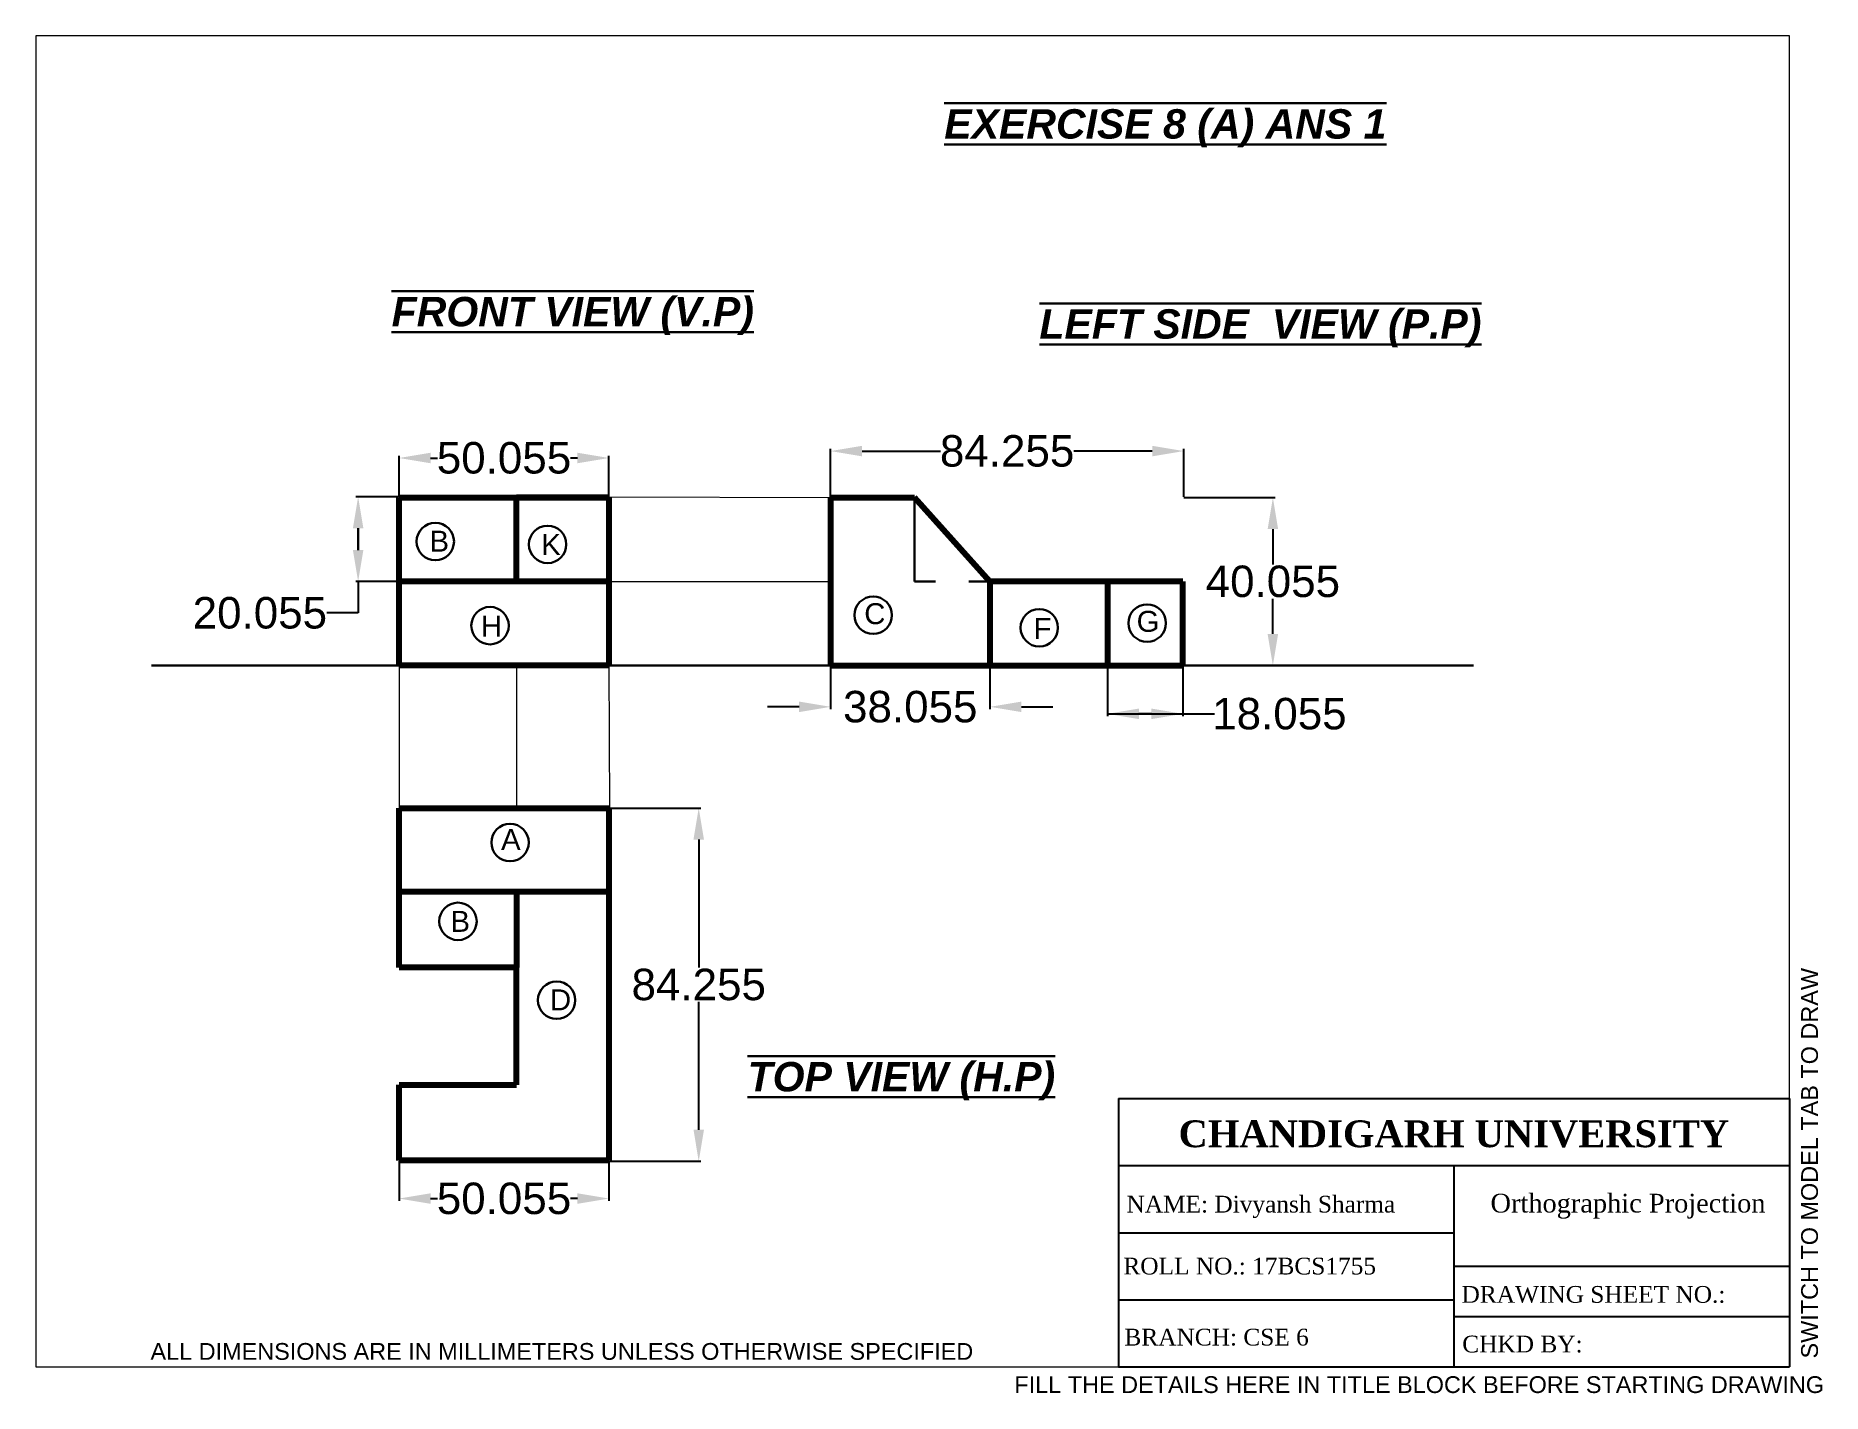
# Paper-space layout 'Layout1' of a CAD drawing. Header units: millimetres. Extents: x 0 to 266, y -4 to 198.
# The model-space entities are those that its viewports show. They can reach past a viewport. Long polylines and large blocks are cut down to what shows.
import ezdxf

# ---------------------------------------------------------------- set-up
doc = ezdxf.new("R2010")
doc.units = ezdxf.units.MM
doc.linetypes.add('ACAD_ISO08W100', pattern=[36, 24, -3, 6, -3])
doc.linetypes.add('HIDDENX2', pattern=[19.05, 12.7, -6.35])
doc.layers.add('Comments', color=10, linetype='Continuous', lineweight=13, plot=False)
doc.layers.add('thick continuous', color=7, linetype='Continuous', lineweight=30)
doc.styles.get("Standard").update_dxf_attribs({"font": 'arial.ttf'})
doc.dimstyles.get("Standard").update_dxf_attribs({"dimscale": 3, "dimtxt": 2.5, "dimasz": 2.5, "dimexe": 0.18, "dimexo": 0.0625, "dimgap": 0.09, "dimtad": 0, "dimtih": 1, "dimtoh": 1, "dimdec": 1, "dimzin": 0, "dimdsep": 46, "dimtxsty": 'Standard', "dimcen": 0.09, "dimadec": 0, "dimazin": 0, "dimtfac": 1, "dimtdec": 1, "dimtofl": 0, "dimtmove": 0, "dimatfit": 3, "dimfxl": 1, "dimtolj": 1, "dimtzin": 0, "dimarcsym": 0})

# ---------------------------------------------------------------- blocks, each defined once
blk = doc.blocks.new('*D0')
at = {"layer": 'Defpoints', "color": 0}
for p in [(177.98, 198.33), (177.98, 158.33), (199.43, 158.33)]:
    blk.add_point(p, dxfattribs=at)
at = {"layer": 'thick continuous', "color": 0, "lineweight": -2}
for p, q in [((178.17, 198.33), (199.97, 198.33)), ((199.43, 190.83), (199.43, 182.43)), ((199.43, 165.83), (199.43, 174.23)), ((178.17, 158.33), (199.97, 158.33))]:
    blk.add_line(p, q, dxfattribs=at)
at = {"layer": 'thick continuous', "color": 0}
for points in [[(200.68, 190.83), (198.18, 190.83), (199.43, 198.33)], [(198.18, 165.83), (200.68, 165.83), (199.43, 158.33)]]:
    blk.add_solid(points, dxfattribs=at)
at = {"layer": 'thick continuous', "color": 0, "lineweight": 20, "insert": (199.43, 178.33), "char_height": 7.5, "attachment_point": 5}
blk.add_mtext('\\A1;40.055', dxfattribs=at)
blk = doc.blocks.new('*D1')
at = {"layer": 'Defpoints', "color": 0}
for p in [(178.17, 209.43), (93.98, 198.33), (178.17, 198.33)]:
    blk.add_point(p, dxfattribs=at)
at = {"layer": 'thick continuous', "color": 0, "lineweight": -2}
for p, q in [((93.98, 198.52), (93.98, 209.97)), ((101.48, 209.43), (120.2, 209.43)), ((170.67, 209.43), (151.94, 209.43)), ((178.17, 198.52), (178.17, 209.97))]:
    blk.add_line(p, q, dxfattribs=at)
at = {"layer": 'thick continuous', "color": 0}
for points in [[(101.48, 210.68), (101.48, 208.18), (93.98, 209.43)], [(170.67, 208.18), (170.67, 210.68), (178.17, 209.43)]]:
    blk.add_solid(points, dxfattribs=at)
at = {"layer": 'thick continuous', "color": 0, "lineweight": 20, "insert": (136.07, 209.43), "char_height": 7.5, "attachment_point": 5}
blk.add_mtext('\\A1;84.255', dxfattribs=at)
blk = doc.blocks.new('*D2')
at = {"layer": 'Defpoints', "color": 0}
for p in [(41.12, 207.78), (-8.88, 198.33), (41.12, 198.33)]:
    blk.add_point(p, dxfattribs=at)
at = {"layer": 'thick continuous', "color": 0, "lineweight": -2}
for p, q in [((-8.88, 198.52), (-8.88, 208.32)), ((-1.38, 207.78), (0.26, 207.78)), ((33.62, 207.78), (31.99, 207.78)), ((41.12, 198.52), (41.12, 208.32))]:
    blk.add_line(p, q, dxfattribs=at)
at = {"layer": 'thick continuous', "color": 0}
for points in [[(-1.38, 209.03), (-1.38, 206.53), (-8.88, 207.78)], [(33.62, 206.53), (33.62, 209.03), (41.12, 207.78)]]:
    blk.add_solid(points, dxfattribs=at)
at = {"layer": 'thick continuous', "color": 0, "lineweight": 18, "insert": (16.12, 207.78), "char_height": 7.5, "attachment_point": 5}
blk.add_mtext('\\A1;50.055', dxfattribs=at)
blk = doc.blocks.new('*D3')
at = {"layer": 'Defpoints', "color": 0}
for p in [(-8.88, 40.33), (41.12, 40.33), (41.12, 31.24)]:
    blk.add_point(p, dxfattribs=at)
at = {"layer": 'thick continuous', "color": 0, "lineweight": -2}
for p, q in [((-8.88, 40.14), (-8.88, 30.7)), ((41.12, 40.14), (41.12, 30.7)), ((-1.38, 31.24), (0.26, 31.24)), ((33.62, 31.24), (31.99, 31.24))]:
    blk.add_line(p, q, dxfattribs=at)
at = {"layer": 'thick continuous', "color": 0}
for points in [[(-1.38, 32.49), (-1.38, 29.99), (-8.88, 31.24)], [(33.62, 29.99), (33.62, 32.49), (41.12, 31.24)]]:
    blk.add_solid(points, dxfattribs=at)
at = {"layer": 'thick continuous', "color": 0, "lineweight": 20, "insert": (16.12, 31.24), "char_height": 7.5, "attachment_point": 5}
blk.add_mtext('\\A1;50.055', dxfattribs=at)
blk = doc.blocks.new('*D4')
at = {"layer": 'Defpoints', "color": 0}
for p in [(-8.88, 198.52), (-18.65, 178.33), (-8.88, 178.33)]:
    blk.add_point(p, dxfattribs=at)
at = {"layer": 'thick continuous', "color": 0, "lineweight": -2}
for p, q in [((-9.06, 198.52), (-19.19, 198.52)), ((-18.65, 191.02), (-18.65, 185.83)), ((-18.65, 185.83), (-18.65, 191.02)), ((-9.06, 178.33), (-19.19, 178.33)), ((-18.65, 178.33), (-18.65, 170.83)), ((-18.65, 170.83), (-26.15, 170.83))]:
    blk.add_line(p, q, dxfattribs=at)
at = {"layer": 'thick continuous', "color": 0}
for points in [[(-17.4, 191.02), (-19.9, 191.02), (-18.65, 198.52)], [(-19.9, 185.83), (-17.4, 185.83), (-18.65, 178.33)]]:
    blk.add_solid(points, dxfattribs=at)
at = {"layer": 'thick continuous', "color": 0, "lineweight": 20, "insert": (-42.08, 170.83), "char_height": 7.5, "attachment_point": 5}
blk.add_mtext('\\A1;20.055', dxfattribs=at)
blk = doc.blocks.new('*D7')
at = {"layer": 'Defpoints', "color": 0}
for p in [(93.98, 158.33), (131.98, 158.33), (131.98, 148.46)]:
    blk.add_point(p, dxfattribs=at)
at = {"layer": 'thick continuous', "color": 0, "lineweight": -2}
for p, q in [((93.98, 158.14), (93.98, 147.92)), ((131.98, 158.14), (131.98, 147.92)), ((86.48, 148.46), (78.98, 148.46)), ((139.48, 148.46), (146.98, 148.46))]:
    blk.add_line(p, q, dxfattribs=at)
at = {"layer": 'thick continuous', "color": 0}
for points in [[(86.48, 147.21), (86.48, 149.71), (93.98, 148.46)], [(139.48, 149.71), (139.48, 147.21), (131.98, 148.46)]]:
    blk.add_solid(points, dxfattribs=at)
at = {"layer": 'thick continuous', "color": 0, "lineweight": 20, "insert": (112.98, 148.46), "char_height": 7.5, "attachment_point": 5}
blk.add_mtext('\\A1;38.055', dxfattribs=at)
blk = doc.blocks.new('*D8')
at = {"layer": 'Defpoints', "color": 0}
for p in [(159.98, 158.33), (177.98, 158.33), (177.98, 146.79)]:
    blk.add_point(p, dxfattribs=at)
at = {"layer": 'thick continuous', "color": 0, "lineweight": -2}
for p, q in [((159.98, 158.14), (159.98, 146.25)), ((177.98, 158.14), (177.98, 146.25)), ((159.98, 146.79), (185.48, 146.79)), ((167.48, 146.79), (170.48, 146.79)), ((170.48, 146.79), (167.48, 146.79))]:
    blk.add_line(p, q, dxfattribs=at)
at = {"layer": 'thick continuous', "color": 0}
for points in [[(167.48, 148.04), (167.48, 145.54), (159.98, 146.79)], [(170.48, 145.54), (170.48, 148.04), (177.98, 146.79)]]:
    blk.add_solid(points, dxfattribs=at)
at = {"layer": 'thick continuous', "color": 0, "lineweight": 20, "insert": (200.99, 146.79), "char_height": 7.5, "attachment_point": 5}
blk.add_mtext('\\A1;18.055', dxfattribs=at)
blk = doc.blocks.new('*D9')
at = {"layer": 'Defpoints', "color": 0}
for p in [(41.12, 124.33), (41.12, 40.14), (62.55, 40.14)]:
    blk.add_point(p, dxfattribs=at)
at = {"layer": 'thick continuous', "color": 0, "lineweight": -2}
for p, q in [((41.31, 124.33), (63.09, 124.33)), ((62.55, 116.83), (62.55, 86.33)), ((62.55, 47.64), (62.55, 78.13)), ((41.31, 40.14), (63.09, 40.14))]:
    blk.add_line(p, q, dxfattribs=at)
at = {"layer": 'thick continuous', "color": 0}
for points in [[(63.8, 116.83), (61.3, 116.83), (62.55, 124.33)], [(61.3, 47.64), (63.8, 47.64), (62.55, 40.14)]]:
    blk.add_solid(points, dxfattribs=at)
at = {"layer": 'thick continuous', "color": 0, "lineweight": 20, "insert": (62.55, 82.23), "char_height": 7.5, "attachment_point": 5}
blk.add_mtext('\\A1;84.255', dxfattribs=at)

msp = doc.modelspace()

# ---------------------------------------------------------------- linework, layer by layer
at = {"layer": 'thick continuous', "lineweight": 106}
for p, q in [((-8.88, 158.33), (-8.88, 198.33)), ((-8.88, 198.33), (41.12, 198.33)), ((19.12, 178.33), (19.12, 198.33)), ((41.12, 198.33), (41.12, 178.33)), ((93.98, 198.33), (93.98, 158.33)), ((93.98, 198.33), (113.98, 198.33)), ((131.98, 178.33), (113.98, 198.33)), ((41.12, 178.33), (-8.88, 178.33)), ((159.98, 178.33), (131.98, 178.33)), ((131.98, 178.33), (131.98, 158.33)), ((177.98, 178.33), (159.98, 178.33)), ((159.98, 178.33), (159.98, 158.33)), ((177.98, 158.33), (177.98, 178.33)), ((41.12, 158.33), (-8.88, 158.33)), ((93.98, 158.33), (177.98, 158.33)), ((-8.88, 124.33), (41.12, 124.33)), ((-8.88, 86.33), (-8.88, 124.33)), ((41.12, 124.33), (41.12, 40.33)), ((41.12, 124.33), (41.12, 104.33)), ((41.12, 104.33), (-8.88, 104.33)), ((19.12, 104.33), (19.12, 86.33)), ((19.12, 86.33), (-8.88, 86.33)), ((19.12, 58.33), (19.12, 86.33)), ((-8.88, 40.33), (-8.88, 58.33)), ((-8.88, 40.33), (-8.88, 58.33)), ((-8.88, 40.33), (-8.88, 58.33)), ((-8.88, 58.33), (19.12, 58.33)), ((41.12, 40.33), (-8.88, 40.33))]:
    msp.add_line(p, q, dxfattribs=at)
at = {"layer": 'thick continuous', "lineweight": 90}
for q in [(19.12, 198.33), (41.12, 158.33)]:
    msp.add_line((41.12, 198.33), q, dxfattribs=at)
at = {"layer": 'thick continuous'}
for p, q in [((19.12, 198.33), (19.12, 178.33)), ((113.98, 198.33), (93.98, 198.33)), ((247.27, 158.33), (-67.9, 158.33))]:
    msp.add_line(p, q, dxfattribs=at)
at = {"layer": 'thick continuous', "lineweight": 18}
for p, q in [((41.12, 198.52), (93.98, 198.33)), ((41.12, 178.33), (93.98, 178.33)), ((-8.88, 158.33), (-8.88, 124.33)), ((19.12, 158.33), (19.12, 124.33)), ((41.12, 158.33), (41.31, 124.33))]:
    msp.add_line(p, q, dxfattribs=at)
at = {"layer": 'thick continuous', "linetype": 'HIDDENX2', "lineweight": 30}
msp.add_line((113.98, 198.33), (113.98, 178.33), dxfattribs=at)
at = {"layer": 'thick continuous', "lineweight": 30}
for p, q in [((113.98, 178.33), (118.98, 178.33)), ((131.98, 178.33), (126.98, 178.33))]:
    msp.add_line(p, q, dxfattribs=at)
at = {"layer": 'thick continuous', "lineweight": 20}
for p, q in [((177.98, 178.33), (131.98, 178.33)), ((19.12, 58.33), (19.12, 104.33))]:
    msp.add_line(p, q, dxfattribs=at)
at = {"layer": 'thick continuous'}
for centre in [(-0.25, 187.86), (26.52, 187.18), (104.14, 170.31), (12.79, 167.82), (143.74, 167.31), (169.46, 168.42), (17.57, 116.11), (5.15, 97.32), (28.67, 78.52)]:
    msp.add_circle(centre, 4.46, dxfattribs=at)

# ---------------------------------------------------------------- texts
at = {"layer": 'thick continuous', "attachment_point": 1}
for s, width, heights, insert, char_height in [('{\\fArial|b1|i1|c0|p34;\\L\\OEXERCISE 8 (A) ANS 1 }', 112.0909, [0], (121.09, 290.93), 7), ('{\\fArial|b1|i1|c0|p34;\\L\\OFRONT VIEW (V.P)}', 89.8928, [0], (-10.66, 246.18), 7), ('{\\fArial|b1|i1|c0|p34;\\L\\OLEFT SIDE  VIEW (P.P)}', 104.9028, [0], (143.77, 243.24), 7), ('B', 13.7361, [0], (-1.63, 190.46), 5), ('K', 13.7361, [0], (25.01, 189.63), 5), ('C', 13.7361, [0], (102.01, 173.17), 5), ('G', 13.7361, [0], (166.95, 171.34), 5), ('H', 13.7361, [0], (10.61, 170.22), 5), ('F', 13.7361, [0], (142.39, 169.67), 5), ('A', 13.7361, [0], (15.43, 119.36), 5), ('B', 13.7361, [0], (3.36, 99.82), 5), ('D', 13.7361, [5.83], (27.09, 81.11), 5), ('{\\fArial|b1|i1|c0|p34;\\L\\OTOP VIEW (H.P)}', 87.3761, [0], (74.2, 63.79), 7)]:
    msp.add_mtext_dynamic_manual_height_columns(s, width=width, gutter_width=12.5, heights=heights, dxfattribs=dict(at, insert=insert, char_height=char_height))

# ---------------------------------------------------------------- dimensions: what is measured, and where the dimension line sits
at = {"layer": 'thick continuous', "lineweight": 20}
for base, p1, p2, text, picture, middle in [((178.17, 209.43), (93.98, 198.33), (178.17, 198.33), '84.255', '*D1', (136.07, 209.43)), ((131.98, 148.46), (93.98, 158.33), (131.98, 158.33), '38.055', '*D7', (112.98, 148.46)), ((177.98, 146.79), (159.98, 158.33), (177.98, 158.33), '18.055', '*D8', (200.99, 146.79)), ((41.12, 31.24), (-8.88, 40.33), (41.12, 40.33), '50.055', '*D3', (16.12, 31.24))]:
    dim = msp.add_linear_dim(base=base, p1=p1, p2=p2, text=text, dimstyle='Standard', override={"dimpost": '29'}, dxfattribs=at)
    dim.commit()
    dim.dimension.update_dxf_attribs({"geometry": picture, "text_midpoint": middle})
at = {"layer": 'thick continuous', "lineweight": 18}
dim = msp.add_linear_dim(base=(41.12, 207.78), p1=(-8.88, 198.33), p2=(41.12, 198.33), text='50.055', dimstyle='Standard', override={"dimpost": '29'}, dxfattribs=at)
dim.commit()
dim.dimension.update_dxf_attribs({"geometry": '*D2', "text_midpoint": (16.12, 207.78)})
at = {"layer": 'thick continuous', "lineweight": 20}
for base, p1, p2, text, picture, middle in [((-18.65, 178.33), (-8.88, 198.52), (-8.88, 178.33), '20.055', '*D4', (-42.08, 170.83)), ((199.43, 158.33), (177.98, 198.33), (177.98, 158.33), '40.055', '*D0', (199.43, 178.33)), ((62.55, 40.14), (41.12, 124.33), (41.12, 40.14), '84.255', '*D9', (62.55, 82.23))]:
    dim = msp.add_linear_dim(base=base, p1=p1, p2=p2, angle=90, text=text, dimstyle='Standard', override={"dimpost": '29'}, dxfattribs=at)
    dim.commit()
    dim.dimension.update_dxf_attribs({"geometry": picture, "text_midpoint": middle})

psp = doc.layouts.get("Layout1")

# ---------------------------------------------------------------- linework, layer by layer
for p, q in [((161.41, 40), (261.41, 40)), ((161.41, 40), (161.41, 0)), ((261.41, 40), (261.41, 0)), ((161.41, 30), (261.41, 30)), ((161.41, 30), (194.27, 30)), ((211.41, 30), (211.41, 0)), ((161.41, 20), (211.41, 20)), ((211.41, 15), (261.41, 15)), ((161.41, 10), (211.41, 10)), ((211.41, 7.5), (261.41, 7.5)), ((161.41, 0), (261.41, 0))]:
    psp.add_line(p, q)

# ---------------------------------------------------------------- texts
at = {"attachment_point": 1}
for s, width, insert, char_height in [('\\pxqc;{\\fTimes New Roman|b1|i0|c0|p18;CHANDIGARH UNIVERSITY}', 80.8177, (170.98, 36.75), 4), ('\\pxqc;{\\fTimes New Roman|b0|i0|c0|p18;Orthographic Projection}', 46.4985, (214.1, 25.81), 2.8)]:
    psp.add_mtext_dynamic_manual_height_columns(s, width=width, gutter_width=40, heights=[0], dxfattribs=dict(at, insert=insert, char_height=char_height))
at = {"linetype": 'ACAD_ISO08W100', "lineweight": 100, "char_height": 2.5, "attachment_point": 1}
for s, width, gutter_width, insert in [('{\\fTimes New Roman|b0|i0|c0|p18;NAME: Divyansh Sharma}', 45.3199, 45.32, (162.59, 25.51)), ('{\\fTimes New Roman|b0|i0|c0|p18;ROLL NO.: 17BCS1755}', 45.3199, 45.32, (162.13, 16.28)), ('{\\fTimes New Roman|b0|i0|c0|p18;DRAWING SHEET NO.:}', 45.3199, 25, (212.54, 12.06)), ('{\\fTimes New Roman|b0|i0|c0|p18;BRANCH: CSE 6}', 45.3199, 25, (162.28, 5.69)), ('{\\fTimes New Roman|b0|i0|c0|p18;CHKD BY: }', 47.9779, 25, (212.64, 4.66))]:
    psp.add_mtext_dynamic_manual_height_columns(s, width=width, gutter_width=gutter_width, heights=[0], dxfattribs=dict(at, insert=insert))
at = {"layer": 'Comments'}
psp.add_text('SWITCH TO MODEL TAB TO DRAW', height=2.5, rotation=90, dxfattribs=at).set_placement((265.66, 1.26))
psp.add_text('FILL THE DETAILS HERE IN TITLE BLOCK BEFORE STARTING DRAWING', height=2.5, dxfattribs=at).set_placement((145.88, -3.89))
at = {"layer": 'thick continuous'}
psp.add_text('ALL DIMENSIONS ARE IN MILLIMETERS UNLESS OTHERWISE SPECIFIED', height=2.5, dxfattribs=at).set_placement((17.11, 1.06))

# ---------------------------------------------------------------- viewports
psp.add_viewport(center=(130.71, 99.21), size=(261.41, 198.4125), view_center_point=(113.54, 149.78), view_height=317.3386, dxfattribs=at)

doc.saveas('drawing.dxf')
